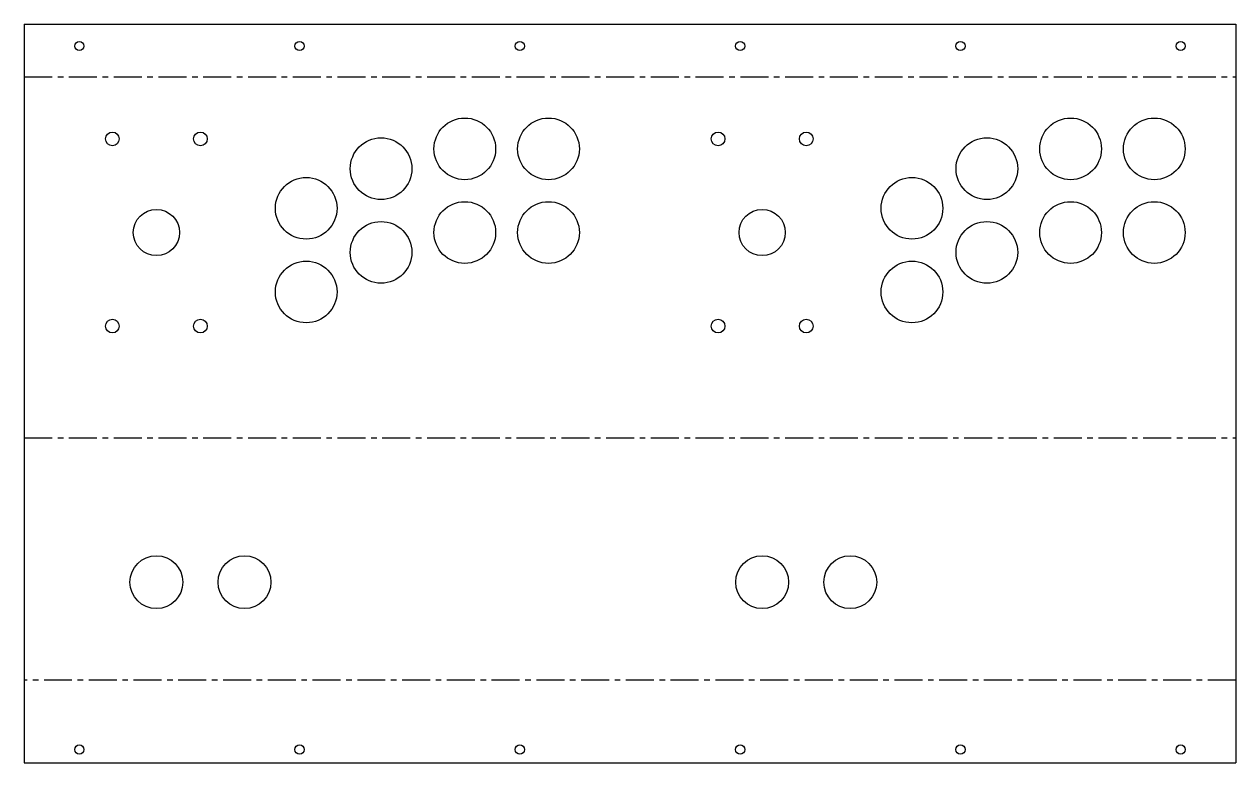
# Model space of a CAD drawing. Extents: x -275 to 275, y -36 to 299.
import ezdxf

# ---------------------------------------------------------------- set-up
doc = ezdxf.new("R2010")
doc.units = 0
doc.linetypes.add('CENTERX2', pattern=[20.32, 12.7, -2.54, 2.54, -2.54])
doc.layers.get('0').update_dxf_attribs({"linetype": 'CONTINUOUS'})

msp = doc.modelspace()

# ---------------------------------------------------------------- linework, layer by layer
at = {"color": 7, "linetype": 'CONTINUOUS'}
for p, q in [((-275, 299.37), (275, 299.37)), ((-275, 299.37), (-275, -36)), ((275, 299.37), (275, -36)), ((-275, -36), (275, -36))]:
    msp.add_line(p, q, dxfattribs=at)
at = {"color": 7, "linetype": 'CENTERX2'}
for p, q in [((-275, 275.53), (275, 275.53)), ((-275, 111.53), (275, 111.53)), ((275, 1.5), (-275, 1.5))]:
    msp.add_line(p, q, dxfattribs=at)
at = {"color": 7, "linetype": 'CONTINUOUS'}
for centre, radius in [((-250, 289.47), 2.1), ((-150, 289.47), 2.1), ((-50, 289.47), 2.1), ((50, 289.47), 2.1), ((150, 289.47), 2.1), ((250, 289.47), 2.1), ((-75, 242.78), 14), ((-37, 242.78), 14), ((200, 242.78), 14), ((238, 242.78), 14), ((-235, 247.28), 3.1), ((-195, 247.28), 3.1), ((-113, 233.78), 14), ((40, 247.28), 3.1), ((80, 247.28), 3.1), ((162, 233.78), 14), ((-147, 215.78), 14), ((128, 215.78), 14), ((-215, 204.78), 10.5), ((-75, 204.78), 14), ((-37, 204.78), 14), ((60, 204.78), 10.5), ((200, 204.78), 14), ((238, 204.78), 14), ((-113, 195.78), 14), ((162, 195.78), 14), ((-147, 177.78), 14), ((128, 177.78), 14), ((-235, 162.28), 3.1), ((-195, 162.28), 3.1), ((40, 162.28), 3.1), ((80, 162.28), 3.1), ((-215, 46), 12), ((-175, 46), 12), ((60, 46), 12), ((100, 46), 12), ((-250, -30), 2.1), ((-150, -30), 2.1), ((-50, -30), 2.1), ((50, -30), 2.1), ((150, -30), 2.1), ((250, -30), 2.1)]:
    msp.add_circle(centre, radius, dxfattribs=at)

doc.saveas('drawing.dxf')
